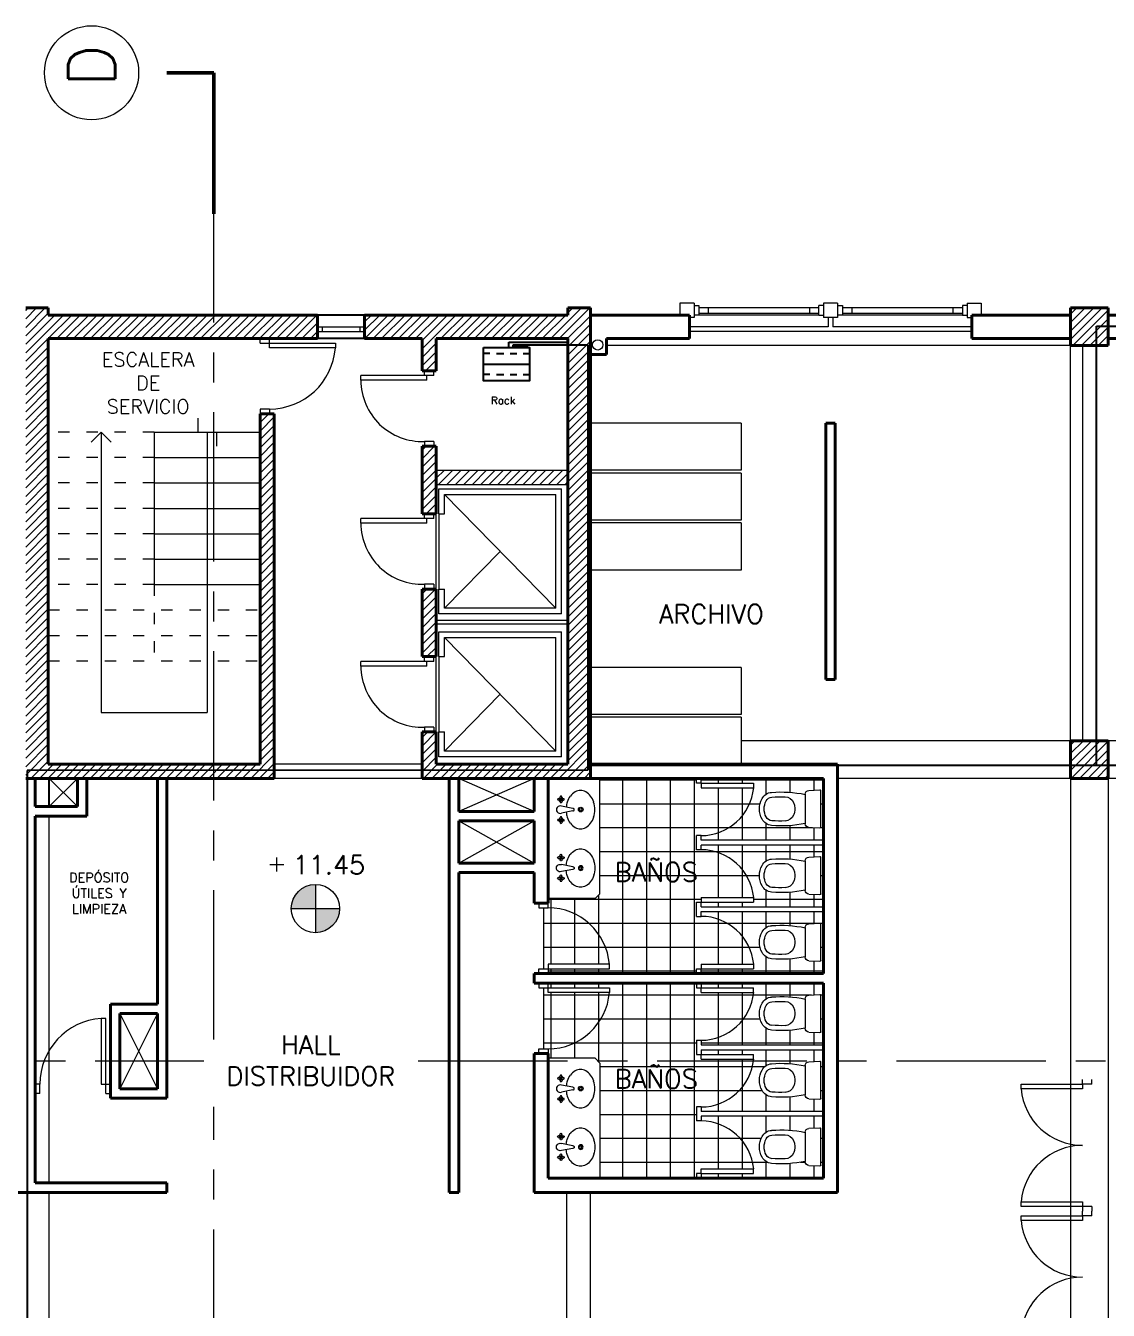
# Model space of a CAD drawing. Extents: x 1018 to 1352, y -109 to 184.
# Drawn here: x 1223.73 to 1235.23, y 118.49 to 132.15 of the extents above; entities that cross this region are included whole.
import ezdxf

# ---------------------------------------------------------------- set-up
doc = ezdxf.new("R2010")
doc.units = 0
doc.header["$LTSCALE"] = 0.5
doc.linetypes.add('ACAD_ISO03W100', pattern=[30, 12, -18])
doc.linetypes.add('CENTER', pattern=[50.8, 31.75, -6.35, 6.35, -6.35])
doc.layers.add('Cableado', color=100, linetype='CONTINUOUS')
for name, color, linetype, lineweight in [('Carpintería', 55, 'CONTINUOUS', 20), ('Detalles .05', 243, 'CONTINUOUS', 5), ('Detalles 01', 8, 'CONTINUOUS', 9), ('Equipamiento fijo', 31, 'CONTINUOUS', 13), ('Equipamiento movil', 33, 'CONTINUOUS', 9), ('Muros corte', 7, 'CONTINUOUS', 40), ('Muros vista', 253, 'CONTINUOUS', 25), ('Pisos', 252, 'CONTINUOUS', 18), ('Proyección', 4, 'ACAD_ISO03W100', 18), ('Punta 01', 6, 'CONTINUOUS', 9), ('Punta 015', 64, 'CONTINUOUS', 13), ('Punta 02', 11, 'CONTINUOUS', 20), ('Punta 05', 52, 'CONTINUOUS', 50), ('Tratamiento pisos', 251, 'CONTINUOUS', 9), ('Vidrios', 147, 'CONTINUOUS', 13)]:
    doc.layers.add(name, color=color, linetype=linetype, lineweight=lineweight)
doc.styles.add('Texto 1 mm', font='simplex.shx', dxfattribs={"height": 0.1})
doc.styles.add('Texto 1.5 mm', font='simplex.shx', dxfattribs={"height": 0.15})
doc.styles.add('Texto 2 mm', font='simplex.shx', dxfattribs={"height": 0.2})
doc.styles.add('Texto 5 mm', font='simplex.shx', dxfattribs={"height": 0.5})
pattern_1 = [(0, (119.5865, 0.94109), (0, 0.254), []), (90, (119.5865, 0.94109), (-0.254, 2e-17), [])]
pattern_2 = [(45, (58.78651, 0.94109), (-0.0449012806, 0.0449012806), [])]
pattern_3 = [(45, (188.58651, 0.94109), (-0.0449012806, 0.0449012806), [])]

# ---------------------------------------------------------------- blocks, each defined once
blk = doc.blocks.new('inodoro')
at = {"layer": 'Equipamiento fijo'}
for p, q in [((-0.157, 0.165), (0.157, 0.165)), ((-0.197, 0.127), (-0.202, 0.008)), ((0.194, 0), (-0.194, 0)), ((0.197, 0.127), (0.202, 0.008))]:
    blk.add_line(p, q, dxfattribs=at)
for centre, radius, start, end in [((-0.051, 0.512), 0.125, 117.5857, 175.5072), ((-0.051, 0.512), 0.075, 117.5857, 175.5072), ((0, 0.415), 0.235, 90, 117.5857), ((0, 0.415), 0.185, 90, 117.5857), ((0, 0.415), 0.235, 62.4143, 90), ((0, 0.415), 0.185, 62.4143, 90), ((0.051, 0.512), 0.075, 4.4928, 62.4143), ((0.051, 0.512), 0.125, 4.4928, 62.4143), ((1.09, 0.422), 1.27, 175.4777, 191.6858), ((1.095, 0.422), 1.224, 175.5072, 182.1425), ((-1.095, 0.422), 1.224, 357.8575, 4.4928), ((-1.024, 0.418), 1.205, 347.8749, 4.9616), ((-0.028, 0.381), 0.101, 182.7072, 247.2321), ((-0.014, 0.396), 0.12, 243.7978, 262.0389), ((0, 0.483), 0.208, 261.594, 278.406), ((0.014, 0.396), 0.12, 277.9611, 296.2022), ((0.028, 0.381), 0.101, 292.7679, 357.2928), ((-0.157, 0.125), 0.04, 90, 177.3974), ((0.157, 0.125), 0.04, 2.6026, 90), ((-0.194, 0.008), 0.00803, 177.6578, 269.7397), ((0.195, 0.007), 0.00742, 265.6488, 0.2402), ((0.194, 0.008), 0.008, 355.889, 2.6026)]:
    blk.add_arc(centre, radius, start, end, dxfattribs=at)
blk = doc.blocks.new('Lavamanos')
at = {"layer": 'Equipamiento movil'}
for p, q in [((-0.114, -0.154), (-0.118, -0.133)), ((-0.105, -0.154), (-0.101, -0.133)), ((-0.015, -0.037), (-0.038, -0.156)), ((0.013, -0.037), (0.036, -0.156)), ((0.106, -0.154), (0.102, -0.133)), ((0.115, -0.154), (0.119, -0.133)), ((-0.118, -0.158), (-0.138, -0.154)), ((-0.118, -0.167), (-0.138, -0.171)), ((-0.114, -0.171), (-0.118, -0.192)), ((-0.105, -0.171), (-0.101, -0.192)), ((-0.101, -0.158), (-0.08, -0.154)), ((-0.101, -0.167), (-0.08, -0.171)), ((0.102, -0.158), (0.081, -0.154)), ((0.102, -0.167), (0.081, -0.171)), ((0.106, -0.171), (0.102, -0.192)), ((0.115, -0.171), (0.119, -0.192)), ((0.119, -0.158), (0.14, -0.154)), ((0.119, -0.167), (0.14, -0.171))]:
    blk.add_line(p, q, dxfattribs=at)
for centre, radius in [((-0.001, 0.048), 0.0249), ((-0.001, 0.048), 0.014), ((-0.109, -0.162), 0.00541), ((0.11, -0.162), 0.00541)]:
    blk.add_circle(centre, radius, dxfattribs=at)
for centre, radius, start, end in [((-0.047, 0.021), 0.164, 126.7285, 150.9639), ((-0.019, -0.016), 0.211, 107.1746, 126.7285), ((-0.001, -0.075), 0.272, 90, 107.1746), ((-0.001, -0.075), 0.272, 72.8254, 90), ((0.017, -0.016), 0.211, 53.2715, 72.8254), ((0.045, 0.021), 0.164, 29.0361, 53.2715), ((-0.09, 0.045), 0.115, 150.9639, 180), ((-0.09, 0.045), 0.115, 180, 209.0361), ((0.088, 0.045), 0.115, 0, 29.0361), ((0.088, 0.045), 0.115, 330.9639, 360), ((-0.047, 0.069), 0.164, 209.0361, 233.2715), ((-0.019, 0.106), 0.211, 233.2715, 252.8254), ((-0.109, -0.136), 0.00882, 15.2781, 164.7219), ((-0.001, 0.165), 0.272, 252.8254, 264.2829), ((-0.001, -0.035), 0.014, 352.3829, 187.2442), ((-0.001, 0.165), 0.272, 275.7171, 287.1746), ((0.017, 0.106), 0.211, 287.1746, 306.7285), ((0.111, -0.136), 0.00882, 15.2781, 164.7219), ((0.045, 0.069), 0.164, 306.7285, 330.9639), ((-0.136, -0.163), 0.00882, 105.2781, 254.7219), ((-0.109, -0.162), 0.0226, 108.6122, 162.265), ((-0.109, -0.162), 0.0226, 198.6122, 252.265), ((-0.109, -0.162), 0.00976, 119.0054, 153.1041), ((-0.109, -0.162), 0.00976, 209.0054, 243.1041), ((-0.109, -0.189), 0.00882, 195.2781, 344.7219), ((-0.117, -0.163), 0.00254, 349.6493, 12.8593), ((-0.109, -0.155), 0.00254, 259.6493, 282.8593), ((-0.109, -0.17), 0.00254, 79.6493, 102.8593), ((-0.109, -0.162), 0.00976, 29.0054, 63.1041), ((-0.109, -0.162), 0.00976, 299.0054, 333.1041), ((-0.101, -0.162), 0.00254, 169.6493, 192.8593), ((-0.109, -0.162), 0.0226, 18.6122, 72.265), ((-0.109, -0.162), 0.0226, 288.6122, 342.265), ((-0.083, -0.162), 0.00882, 285.2781, 74.7219), ((-0.001, -0.171), 0.0398, 158.1761, 21.8239), ((0.084, -0.162), 0.00882, 105.2781, 254.7219), ((0.11, -0.162), 0.0226, 107.735, 161.3878), ((0.11, -0.162), 0.0226, 197.735, 251.3878), ((0.11, -0.162), 0.00976, 116.8959, 150.9946), ((0.11, -0.162), 0.00976, 206.8959, 240.9946), ((0.11, -0.189), 0.00882, 195.2781, 344.7219), ((0.103, -0.162), 0.00254, 347.1407, 10.3507), ((0.111, -0.155), 0.00254, 257.1407, 280.3507), ((0.11, -0.17), 0.00254, 77.1407, 100.3507), ((0.11, -0.162), 0.00976, 26.8959, 60.9946), ((0.11, -0.162), 0.00976, 296.8959, 330.9946), ((0.118, -0.163), 0.00254, 167.1407, 190.3507), ((0.11, -0.162), 0.0226, 287.735, 341.3878), ((0.11, -0.162), 0.0226, 17.735, 71.3878), ((0.137, -0.163), 0.00882, 285.2781, 74.7219)]:
    blk.add_arc(centre, radius, start, end, dxfattribs=at)

msp = doc.modelspace()

# ---------------------------------------------------------------- hatches: boundary and pattern name
at = {"layer": 'Detalles 01'}
h = msp.add_hatch(dxfattribs=at)
h.set_pattern_fill('ANSI31,_O', color=256, scale=0.02)
h.set_pattern_definition([(45, (-2.01349, 0.94109), (-0.0449012806, 0.0449012806), [])])
h.paths.add_polyline_path([(1226.832, 129.071), (1225.732, 129.071), (1225.732, 128.821), (1226.832, 128.821)])
h.paths.add_polyline_path([(1225.732, 129.071), (1223.972, 129.071), (1223.972, 129.146), (1223.732, 129.146), (1223.732, 124.146), (1225.732, 124.146), (1225.732, 124.296), (1223.972, 124.296), (1223.972, 128.821), (1225.732, 128.821)])
h.paths.add_polyline_path([(1226.372, 128.021), (1226.222, 128.021), (1226.222, 124.296), (1225.732, 124.296), (1225.732, 124.146), (1226.372, 124.146)])
h = msp.add_hatch(dxfattribs=at)
h.set_pattern_fill('ANSI31', color=256, scale=0.02, style=0)
h.set_pattern_definition(pattern_3)
h.paths.add_polyline_path([(1229.732, 129.146), (1229.492, 129.146), (1229.492, 129.071), (1227.332, 129.071), (1227.332, 128.821), (1227.942, 128.821), (1227.942, 128.477), (1228.092, 128.477), (1228.092, 128.821), (1229.492, 128.821), (1229.492, 124.296), (1228.092, 124.296), (1228.092, 124.64), (1227.942, 124.64), (1227.942, 124.146), (1229.732, 124.146)])
h.paths.add_polyline_path([(1228.092, 127.677), (1227.942, 127.677), (1227.942, 126.959), (1228.092, 126.959)], flags=17)
h = msp.add_hatch(dxfattribs=at)
h.set_pattern_fill('ANSI31', color=256, scale=0.02, style=0)
h.set_pattern_definition(pattern_2)
h.paths.add_polyline_path([(1234.832, 128.746), (1235.232, 128.746), (1235.232, 129.146), (1234.832, 129.146)])
h = msp.add_hatch(dxfattribs=at)
h.set_pattern_fill('ANSI31', color=256, scale=0.02, style=0)
h.set_pattern_definition([(45, (181.92595, 2.99209), (-0.0449012806, 0.0449012806), [])])
h.paths.add_polyline_path([(1228.094, 127.422), (1228.094, 127.274), (1229.492, 127.274), (1229.492, 127.422)])
h = msp.add_hatch(dxfattribs=at)
h.set_pattern_fill('ANSI31', color=256, scale=0.02, style=0)
h.set_pattern_definition(pattern_3)
h.paths.add_polyline_path([(1228.092, 126.159), (1227.942, 126.159), (1227.942, 125.44), (1228.092, 125.44)])
h = msp.add_hatch(dxfattribs=at)
h.set_pattern_fill('ANSI31', color=256, scale=0.02, style=0)
h.set_pattern_definition(pattern_2)
h.paths.add_polyline_path([(1235.232, 124.546), (1234.832, 124.546), (1234.832, 124.146), (1235.232, 124.146)])
at = {"layer": 'Tratamiento pisos'}
h = msp.add_hatch(dxfattribs=at)
h.set_pattern_fill('NET,_O', color=256, scale=0.08)
h.set_pattern_definition(pattern_1)
h.paths.add_polyline_path([(1230.907, 123.388), (1230.857, 123.388), (1230.857, 123.538), (1230.907, 123.538, 0.385126), (1231.465, 124.046), (1230.907, 124.046), (1230.907, 124.096), (1230.857, 124.096), (1230.857, 124.146), (1229.832, 124.146), (1229.832, 122.921), (1229.782, 122.871), (1229.282, 122.871), (1229.282, 122.821), (1229.282, 122.771, -0.389604), (1229.932, 122.171), (1229.932, 122.121), (1229.282, 122.121), (1229.282, 122.071), (1230.857, 122.071), (1230.857, 122.121), (1230.907, 122.121), (1230.907, 122.171), (1231.465, 122.171, 0.385126), (1230.907, 122.68), (1230.857, 122.68), (1230.857, 122.83), (1230.907, 122.83), (1230.907, 122.88), (1231.465, 122.88, 0.385295)])
h.paths.add_polyline_path([(1229.282, 122.771), (1229.232, 122.771), (1229.232, 122.121), (1229.282, 122.121), (1229.282, 122.171), (1229.932, 122.171, 0.389604)])
h.paths.add_polyline_path([(1229.932, 121.871), (1229.282, 121.871), (1229.282, 121.921), (1229.232, 121.921), (1229.232, 121.271), (1229.282, 121.271, 0.389604)])
h.paths.add_polyline_path([(1231.465, 121.871), (1230.907, 121.871), (1230.907, 121.921), (1230.857, 121.921), (1230.857, 121.971), (1229.282, 121.971), (1229.282, 121.921), (1229.932, 121.921), (1229.932, 121.871, -0.389604), (1229.282, 121.271), (1229.282, 121.221), (1229.282, 121.171), (1229.782, 121.171), (1229.807, 121.146), (1231.464, 121.146, 0.00745), (1231.465, 121.163), (1230.907, 121.163), (1230.907, 121.213), (1230.857, 121.213), (1230.857, 121.363), (1230.907, 121.363, 0.385126)])
h.paths.add_polyline_path([(1231.464, 121.146), (1229.807, 121.146), (1229.832, 121.121), (1229.832, 119.896), (1230.857, 119.896), (1230.857, 119.946), (1230.907, 119.946), (1230.907, 119.996), (1231.465, 119.996, 0.385126), (1230.907, 120.505), (1230.857, 120.505), (1230.857, 120.655), (1230.907, 120.655, 0.376763)])
h = msp.add_hatch(dxfattribs=at)
h.set_pattern_fill('NET,_O', color=256, scale=0.08)
h.set_pattern_definition(pattern_1)
h.paths.add_polyline_path([(1232.207, 124.146), (1230.907, 124.146), (1230.907, 124.096), (1231.465, 124.096), (1231.465, 124.046, -0.385126), (1230.907, 123.538), (1230.907, 123.488), (1232.207, 123.488)])
h.paths.add_polyline_path([(1231.554, 123.713, -0.12095), (1231.527, 123.822, -0.12095), (1231.554, 123.931, -0.258252), (1231.655, 123.998, -0.070839), (1232.012, 123.975), (1232.012, 123.979, -0.400971), (1232.05, 124.019), (1232.169, 124.024, -0.430271), (1232.177, 124.016), (1232.177, 123.628, -0.437884), (1232.17, 123.62, -0.029302), (1232.169, 123.62), (1232.05, 123.625, -0.400971), (1232.012, 123.665), (1232.012, 123.668, -0.074693), (1231.655, 123.646, -0.258252)], flags=16)
h.paths.add_polyline_path([(1231.598, 123.736, -0.12095), (1231.577, 123.822, -0.12095), (1231.598, 123.908, -0.258252), (1231.659, 123.948, -0.028516), (1231.798, 123.951, -0.295056), (1231.889, 123.889, -0.07976), (1231.9, 123.852, -0.073488), (1231.9, 123.791, -0.07976), (1231.889, 123.755, -0.295056), (1231.798, 123.693, -0.028516), (1231.659, 123.696, -0.258252)], flags=0)
h = msp.add_hatch(dxfattribs=at)
h.set_pattern_fill('NET,_O', color=256, scale=0.08)
h.set_pattern_definition(pattern_1)
h.paths.add_polyline_path([(1232.207, 123.438), (1230.907, 123.438), (1230.907, 123.388, -0.385126), (1231.465, 122.88), (1231.465, 122.83), (1230.907, 122.83), (1230.907, 122.78), (1232.207, 122.78)])
h.paths.add_polyline_path([(1231.554, 123.222, -0.258252), (1231.655, 123.289, -0.070839), (1232.012, 123.267), (1232.012, 123.27, -0.400971), (1232.05, 123.31), (1232.169, 123.316, -0.430271), (1232.177, 123.308), (1232.177, 122.919, -0.437884), (1232.17, 122.911, -0.029302), (1232.169, 122.911), (1232.05, 122.917, -0.400971), (1232.012, 122.957), (1232.012, 122.96, -0.074693), (1231.655, 122.938, -0.258252), (1231.554, 123.004, -0.12095), (1231.527, 123.113, -0.12095)], flags=16)
h.paths.add_polyline_path([(1231.598, 123.199, -0.258252), (1231.659, 123.239, -0.028516), (1231.798, 123.242, -0.295056), (1231.889, 123.18, -0.07976), (1231.9, 123.144, -0.073488), (1231.9, 123.083, -0.07976), (1231.889, 123.047, -0.295056), (1231.798, 122.985, -0.028516), (1231.659, 122.988, -0.258252), (1231.598, 123.028, -0.12095), (1231.577, 123.113, -0.12095)], flags=0)
h = msp.add_hatch(dxfattribs=at)
h.set_pattern_fill('NET,_O', color=256, scale=0.08)
h.set_pattern_definition(pattern_1)
h.paths.add_polyline_path([(1232.207, 122.73), (1230.907, 122.73), (1230.907, 122.68, -0.385126), (1231.465, 122.171), (1231.465, 122.121), (1230.907, 122.121), (1230.907, 122.071), (1232.207, 122.071)])
h.paths.add_polyline_path([(1231.655, 122.581, -0.070839), (1232.012, 122.558), (1232.012, 122.562, -0.400971), (1232.05, 122.602), (1232.169, 122.607, -0.430271), (1232.177, 122.599), (1232.177, 122.211, -0.437884), (1232.17, 122.203, -0.029302), (1232.169, 122.203), (1232.05, 122.208, -0.400971), (1232.012, 122.248), (1232.012, 122.252, -0.074693), (1231.655, 122.229, -0.258252), (1231.554, 122.296, -0.12095), (1231.527, 122.405, -0.12095), (1231.554, 122.514, -0.258252)], flags=16)
h.paths.add_polyline_path([(1231.659, 122.531, -0.028516), (1231.798, 122.534, -0.295056), (1231.889, 122.472, -0.07976), (1231.9, 122.435, -0.073488), (1231.9, 122.375, -0.07976), (1231.889, 122.338, -0.295056), (1231.798, 122.276, -0.028516), (1231.659, 122.279, -0.258252), (1231.598, 122.319, -0.12095), (1231.577, 122.405, -0.12095), (1231.598, 122.491, -0.258252)], flags=0)
h = msp.add_hatch(dxfattribs=at)
h.set_pattern_fill('NET,_O', color=256, scale=0.08)
h.set_pattern_definition(pattern_1)
h.paths.add_polyline_path([(1232.207, 121.971), (1230.907, 121.971), (1230.907, 121.921), (1231.465, 121.921), (1231.465, 121.871, -0.385126), (1230.907, 121.363), (1230.907, 121.313), (1232.207, 121.313)])
h.paths.add_polyline_path([(1231.655, 121.823, -0.070839), (1232.012, 121.8), (1232.012, 121.804, -0.400971), (1232.05, 121.844), (1232.169, 121.849, -0.430271), (1232.177, 121.841), (1232.177, 121.453, -0.437884), (1232.17, 121.445, -0.029302), (1232.169, 121.445), (1232.05, 121.45, -0.400971), (1232.012, 121.49), (1232.012, 121.493, -0.074693), (1231.655, 121.471, -0.258252), (1231.554, 121.538, -0.12095), (1231.527, 121.647, -0.12095), (1231.554, 121.756, -0.258252)], flags=16)
h.paths.add_polyline_path([(1231.659, 121.773, -0.028516), (1231.798, 121.776, -0.295056), (1231.889, 121.714, -0.07976), (1231.9, 121.677, -0.073488), (1231.9, 121.616, -0.07976), (1231.889, 121.58, -0.295056), (1231.798, 121.518, -0.028516), (1231.659, 121.521, -0.258252), (1231.598, 121.561, -0.12095), (1231.577, 121.647, -0.12095), (1231.598, 121.733, -0.258252)], flags=0)
h = msp.add_hatch(dxfattribs=at)
h.set_pattern_fill('NET,_O', color=256, scale=0.08)
h.set_pattern_definition(pattern_1)
h.paths.add_polyline_path([(1232.207, 121.146), (1231.464, 121.146, -0.376596), (1230.907, 120.655), (1230.907, 120.605), (1232.207, 120.605)])
h.paths.add_polyline_path([(1231.554, 120.829, -0.12095), (1231.527, 120.938, -0.12095), (1231.554, 121.047, -0.258252), (1231.655, 121.114, -0.070839), (1232.012, 121.092), (1232.012, 121.095, -0.400971), (1232.05, 121.135), (1232.169, 121.141, -0.430271), (1232.177, 121.133), (1232.177, 120.744, -0.437884), (1232.17, 120.736, -0.029302), (1232.169, 120.736), (1232.05, 120.742, -0.400971), (1232.012, 120.782), (1232.012, 120.785, -0.074693), (1231.655, 120.763, -0.258252)], flags=16)
h.paths.add_polyline_path([(1231.598, 120.853, -0.12095), (1231.577, 120.938, -0.12095), (1231.598, 121.024, -0.258252), (1231.659, 121.064, -0.028516), (1231.798, 121.067, -0.295056), (1231.889, 121.005, -0.07976), (1231.9, 120.969, -0.073488), (1231.9, 120.908, -0.07976), (1231.889, 120.872, -0.295056), (1231.798, 120.81, -0.028516), (1231.659, 120.813, -0.258252)], flags=0)
h.paths.add_polyline_path([(1232.207, 121.263), (1230.907, 121.263), (1230.907, 121.213), (1231.465, 121.213), (1231.465, 121.163, -0.00745), (1231.464, 121.146), (1232.207, 121.146)])
h = msp.add_hatch(dxfattribs=at)
h.set_pattern_fill('NET,_O', color=256, scale=0.08)
h.set_pattern_definition(pattern_1)
h.paths.add_polyline_path([(1232.207, 120.555), (1230.907, 120.555), (1230.907, 120.505, -0.385126), (1231.465, 119.996), (1231.465, 119.946), (1230.907, 119.946), (1230.907, 119.896), (1232.207, 119.896)])
h.paths.add_polyline_path([(1231.655, 120.406, -0.070839), (1232.012, 120.383), (1232.012, 120.387, -0.400971), (1232.05, 120.427), (1232.169, 120.432, -0.430271), (1232.177, 120.424), (1232.177, 120.036, -0.437884), (1232.17, 120.028, -0.029302), (1232.169, 120.028), (1232.05, 120.033, -0.400971), (1232.012, 120.073), (1232.012, 120.077, -0.074693), (1231.655, 120.054, -0.258252), (1231.554, 120.121, -0.12095), (1231.527, 120.23, -0.12095), (1231.554, 120.339, -0.258252)], flags=16)
h.paths.add_polyline_path([(1231.659, 120.356, -0.028516), (1231.798, 120.359, -0.295056), (1231.889, 120.297, -0.07976), (1231.9, 120.26, -0.073488), (1231.9, 120.2, -0.07976), (1231.889, 120.163, -0.295056), (1231.798, 120.101, -0.028516), (1231.659, 120.104, -0.258252), (1231.598, 120.144, -0.12095), (1231.577, 120.23, -0.12095), (1231.598, 120.316, -0.258252)], flags=0)
at = {"layer": 'Vidrios', "linetype": 'Continuous'}
h = msp.add_hatch(color=256, dxfattribs=at)
h.paths.add_polyline_path([(1226.81, 123.02, 0.414214), (1226.553, 122.763), (1226.81, 122.763)])
h.paths.add_polyline_path([(1227.066, 122.763), (1226.81, 122.763), (1226.81, 122.507, 0.414214)])

# ---------------------------------------------------------------- linework, layer by layer
at = {"layer": 'Cableado'}
for p, q in [((1235.107, 128.951), (1241.765, 128.952)), ((1235.107, 124.283), (1235.107, 128.951)), ((1228.865, 128.783), (1229.492, 128.783)), ((1228.865, 128.726), (1228.865, 128.783)), ((1228.911, 128.726), (1228.911, 128.755)), ((1228.911, 128.755), (1229.705, 128.755)), ((1228.919, 128.726), (1228.919, 128.755)), ((1228.926, 128.726), (1228.926, 128.755)), ((1228.934, 128.726), (1228.934, 128.755)), ((1228.942, 128.726), (1228.942, 128.755)), ((1228.949, 128.726), (1228.949, 128.755)), ((1228.957, 128.726), (1228.957, 128.755)), ((1228.964, 128.726), (1228.964, 128.755)), ((1228.972, 128.726), (1228.972, 128.755)), ((1228.979, 128.726), (1228.979, 128.755)), ((1228.987, 128.726), (1228.987, 128.755)), ((1228.995, 128.726), (1228.995, 128.755)), ((1229.002, 128.726), (1229.002, 128.755)), ((1229.01, 128.726), (1229.01, 128.755)), ((1229.017, 128.726), (1229.017, 128.755)), ((1229.025, 128.726), (1229.025, 128.755)), ((1229.032, 128.726), (1229.032, 128.755)), ((1229.04, 128.726), (1229.04, 128.755)), ((1229.047, 128.726), (1229.047, 128.755)), ((1229.055, 128.726), (1229.055, 128.755)), ((1229.063, 128.726), (1229.063, 128.755)), ((1229.492, 128.783), (1229.492, 128.821)), ((1229.492, 128.821), (1229.492, 128.821)), ((1229.705, 128.755), (1229.705, 124.283)), ((1228.664, 128.661), (1228.595, 128.661)), ((1228.733, 128.661), (1228.811, 128.661)), ((1228.879, 128.661), (1228.95, 128.661)), ((1229.017, 128.661), (1229.084, 128.661)), ((1235.107, 128.745), (1235.107, 128.745)), ((1228.595, 128.548), (1229.084, 128.548)), ((1228.664, 128.44), (1228.595, 128.44)), ((1228.733, 128.44), (1228.811, 128.44)), ((1228.879, 128.44), (1228.95, 128.44)), ((1229.017, 128.44), (1229.084, 128.44)), ((1240.432, 124.283), (1229.705, 124.283)), ((1229.705, 124.283), (1229.705, 124.234)), ((1229.705, 124.234), (1223.749, 124.231)), ((1223.749, 124.231), (1223.749, 117.746)), ((1229.705, 124.234), (1229.705, 124.234))]:
    msp.add_line(p, q, dxfattribs=at)
msp.add_lwpolyline([(1228.595, 128.726), (1229.084, 128.726), (1229.084, 128.37), (1228.595, 128.37)], close=True, dxfattribs=at)
at = {"layer": 'Carpintería'}
for p, q in [((1230.832, 129.196), (1230.682, 129.196)), ((1230.682, 129.196), (1230.682, 129.071)), ((1230.832, 129.196), (1230.832, 129.046)), ((1230.832, 129.171), (1230.882, 129.171)), ((1230.882, 129.171), (1230.882, 129.071)), ((1232.207, 129.171), (1232.157, 129.171)), ((1232.157, 129.071), (1232.157, 129.171)), ((1232.357, 129.196), (1232.207, 129.196)), ((1232.207, 129.196), (1232.207, 129.046)), ((1232.357, 129.196), (1232.357, 129.046)), ((1232.357, 129.171), (1232.407, 129.171)), ((1232.407, 129.171), (1232.407, 129.071)), ((1233.682, 129.171), (1233.682, 129.071)), ((1233.732, 129.171), (1233.682, 129.171)), ((1233.732, 129.196), (1233.732, 129.046)), ((1233.732, 129.196), (1233.882, 129.196)), ((1233.882, 129.196), (1233.882, 129.071)), ((1230.832, 129.046), (1230.782, 129.046)), ((1230.882, 129.071), (1230.832, 129.071)), ((1230.882, 129.151), (1232.157, 129.151)), ((1230.882, 129.091), (1232.157, 129.091)), ((1230.982, 129.151), (1230.982, 129.091)), ((1232.057, 129.151), (1232.057, 129.091)), ((1232.157, 129.071), (1232.207, 129.071)), ((1232.357, 129.046), (1232.207, 129.046)), ((1232.407, 129.071), (1232.357, 129.071)), ((1232.407, 129.151), (1233.682, 129.151)), ((1232.407, 129.091), (1233.682, 129.091)), ((1232.507, 129.151), (1232.507, 129.091)), ((1233.582, 129.151), (1233.582, 129.091)), ((1233.682, 129.071), (1233.732, 129.071)), ((1233.732, 129.046), (1233.782, 129.046)), ((1227.332, 128.941), (1226.832, 128.941)), ((1227.332, 128.891), (1226.832, 128.891)), ((1226.882, 128.941), (1226.882, 128.891)), ((1227.282, 128.941), (1227.282, 128.891)), ((1226.222, 128.771), (1226.222, 128.821)), ((1226.222, 128.771), (1226.322, 128.771)), ((1226.322, 128.771), (1226.322, 128.821)), ((1226.322, 128.771), (1227.022, 128.771)), ((1226.322, 128.721), (1226.322, 128.771)), ((1227.022, 128.771), (1227.022, 128.721)), ((1227.022, 128.721), (1226.322, 128.721)), ((1227.992, 128.427), (1227.292, 128.427)), ((1227.292, 128.377), (1227.292, 128.427)), ((1227.992, 128.377), (1227.292, 128.377)), ((1227.967, 128.427), (1227.967, 128.477)), ((1228.067, 128.427), (1227.967, 128.427)), ((1227.992, 128.377), (1227.992, 128.427)), ((1228.067, 128.427), (1228.067, 128.477)), ((1226.322, 128.071), (1226.222, 128.071)), ((1226.222, 128.071), (1226.222, 128.021)), ((1226.322, 128.071), (1226.322, 128.021)), ((1228.067, 127.727), (1227.967, 127.727)), ((1227.967, 127.727), (1227.967, 127.677)), ((1228.067, 127.727), (1228.067, 127.677)), ((1228.122, 127.223), (1229.422, 127.223)), ((1228.122, 126.959), (1228.122, 127.223)), ((1228.182, 127.163), (1229.362, 127.163)), ((1228.182, 126.959), (1228.182, 127.163)), ((1229.362, 125.955), (1229.362, 127.163)), ((1229.422, 125.895), (1229.422, 127.223)), ((1227.992, 126.909), (1227.292, 126.909)), ((1227.292, 126.859), (1227.292, 126.909)), ((1227.992, 126.859), (1227.292, 126.859)), ((1227.967, 126.909), (1227.967, 126.959)), ((1228.067, 126.909), (1227.967, 126.909)), ((1227.992, 126.859), (1227.992, 126.909)), ((1228.067, 126.909), (1228.067, 126.959)), ((1228.122, 126.959), (1228.182, 126.959)), ((1228.067, 126.209), (1227.967, 126.209)), ((1227.967, 126.209), (1227.967, 126.159)), ((1228.067, 126.209), (1228.067, 126.159)), ((1228.122, 125.895), (1228.122, 126.159)), ((1228.122, 126.159), (1228.182, 126.159)), ((1228.182, 125.955), (1228.182, 126.159)), ((1229.422, 125.895), (1228.122, 125.895)), ((1229.362, 125.955), (1228.182, 125.955)), ((1228.122, 125.705), (1229.422, 125.705)), ((1228.122, 125.44), (1228.122, 125.705)), ((1228.182, 125.645), (1229.362, 125.645)), ((1228.182, 125.44), (1228.182, 125.645)), ((1229.362, 124.436), (1229.362, 125.645)), ((1229.422, 124.376), (1229.422, 125.705)), ((1227.992, 125.39), (1227.292, 125.39)), ((1227.292, 125.34), (1227.292, 125.39)), ((1227.992, 125.34), (1227.292, 125.34)), ((1227.967, 125.39), (1227.967, 125.44)), ((1228.067, 125.39), (1227.967, 125.39)), ((1227.992, 125.34), (1227.992, 125.39)), ((1228.067, 125.39), (1228.067, 125.44)), ((1228.122, 125.44), (1228.182, 125.44)), ((1228.067, 124.69), (1227.967, 124.69)), ((1227.967, 124.69), (1227.967, 124.64)), ((1228.067, 124.69), (1228.067, 124.64)), ((1228.122, 124.376), (1228.122, 124.64)), ((1228.122, 124.64), (1228.182, 124.64)), ((1228.182, 124.436), (1228.182, 124.64)), ((1229.362, 124.436), (1228.182, 124.436)), ((1229.422, 124.376), (1228.122, 124.376)), ((1230.857, 124.096), (1230.857, 124.146)), ((1230.907, 124.096), (1230.907, 124.146)), ((1230.907, 124.096), (1230.857, 124.096)), ((1230.907, 124.096), (1231.465, 124.096)), ((1230.907, 124.096), (1230.907, 124.046)), ((1230.907, 124.046), (1231.465, 124.046)), ((1231.465, 124.096), (1231.465, 124.046)), ((1230.907, 123.538), (1230.857, 123.538)), ((1230.857, 123.388), (1230.857, 123.538)), ((1230.907, 123.488), (1230.907, 123.538)), ((1232.207, 123.488), (1230.907, 123.488)), ((1232.207, 123.438), (1230.907, 123.438)), ((1230.907, 123.388), (1230.907, 123.438)), ((1230.907, 123.388), (1230.857, 123.388)), ((1229.182, 122.821), (1229.182, 122.771)), ((1229.182, 122.771), (1229.282, 122.771)), ((1229.282, 122.771), (1229.282, 122.821)), ((1230.857, 122.83), (1230.907, 122.83)), ((1230.857, 122.68), (1230.857, 122.83)), ((1230.907, 122.88), (1231.465, 122.88)), ((1230.907, 122.88), (1230.907, 122.83)), ((1230.907, 122.78), (1230.907, 122.83)), ((1230.907, 122.83), (1231.465, 122.83)), ((1230.907, 122.78), (1232.207, 122.78)), ((1231.465, 122.88), (1231.465, 122.83)), ((1230.857, 122.68), (1230.907, 122.68)), ((1230.907, 122.73), (1232.207, 122.73)), ((1230.907, 122.68), (1230.907, 122.73)), ((1229.182, 122.121), (1229.282, 122.121)), ((1229.182, 122.071), (1229.182, 122.121)), ((1229.932, 122.171), (1229.282, 122.171)), ((1229.282, 122.171), (1229.282, 122.121)), ((1229.282, 122.121), (1229.282, 122.071)), ((1229.282, 122.121), (1229.932, 122.121)), ((1229.932, 122.121), (1229.932, 122.171)), ((1230.857, 122.071), (1230.857, 122.121)), ((1230.857, 122.121), (1230.907, 122.121)), ((1230.907, 122.171), (1231.465, 122.171)), ((1230.907, 122.171), (1230.907, 122.121)), ((1230.907, 122.071), (1230.907, 122.121)), ((1230.907, 122.121), (1231.465, 122.121)), ((1231.465, 122.171), (1231.465, 122.121)), ((1229.182, 121.971), (1229.182, 121.921)), ((1229.282, 121.921), (1229.282, 121.971)), ((1230.857, 121.971), (1230.857, 121.921)), ((1230.907, 121.971), (1230.907, 121.921)), ((1229.182, 121.921), (1229.282, 121.921)), ((1229.282, 121.921), (1229.932, 121.921)), ((1229.282, 121.871), (1229.282, 121.921)), ((1229.932, 121.871), (1229.282, 121.871)), ((1229.932, 121.921), (1229.932, 121.871)), ((1230.857, 121.921), (1230.907, 121.921)), ((1230.907, 121.921), (1231.465, 121.921)), ((1230.907, 121.871), (1230.907, 121.921)), ((1230.907, 121.871), (1231.465, 121.871)), ((1231.465, 121.871), (1231.465, 121.921)), ((1224.582, 121.596), (1224.532, 121.596)), ((1224.532, 121.596), (1224.532, 120.896)), ((1224.582, 120.896), (1224.582, 121.596)), ((1229.182, 121.271), (1229.282, 121.271)), ((1229.182, 121.221), (1229.182, 121.271)), ((1229.282, 121.271), (1229.282, 121.221)), ((1230.857, 121.363), (1230.907, 121.363)), ((1230.857, 121.363), (1230.857, 121.213)), ((1230.907, 121.363), (1230.907, 121.313)), ((1230.907, 121.313), (1232.207, 121.313)), ((1230.907, 121.263), (1232.207, 121.263)), ((1230.907, 121.263), (1230.907, 121.213)), ((1230.857, 121.213), (1230.907, 121.213)), ((1230.907, 121.213), (1231.465, 121.213)), ((1230.907, 121.163), (1230.907, 121.213)), ((1230.907, 121.163), (1231.465, 121.163)), ((1231.465, 121.163), (1231.465, 121.213)), ((1223.882, 120.896), (1223.832, 120.896)), ((1223.882, 120.796), (1223.882, 120.896)), ((1224.532, 120.896), (1224.582, 120.896)), ((1224.582, 120.796), (1224.582, 120.896)), ((1224.582, 120.896), (1224.632, 120.896)), ((1234.307, 120.846), (1234.307, 120.896)), ((1234.307, 120.896), (1234.957, 120.896)), ((1234.957, 120.846), (1234.307, 120.846)), ((1234.957, 120.896), (1234.957, 120.946)), ((1235.057, 120.896), (1234.957, 120.896)), ((1234.957, 120.896), (1234.957, 120.846)), ((1235.057, 120.896), (1235.057, 120.946)), ((1223.882, 120.796), (1223.832, 120.796)), ((1224.582, 120.796), (1224.632, 120.796)), ((1230.907, 120.655), (1230.857, 120.655)), ((1230.857, 120.655), (1230.857, 120.505)), ((1230.907, 120.655), (1230.907, 120.605)), ((1232.207, 120.605), (1230.907, 120.605)), ((1230.907, 120.505), (1230.857, 120.505)), ((1232.207, 120.555), (1230.907, 120.555)), ((1230.907, 120.555), (1230.907, 120.505)), ((1230.907, 119.946), (1230.857, 119.946)), ((1230.857, 119.946), (1230.857, 119.896)), ((1230.907, 119.996), (1231.465, 119.996)), ((1230.907, 119.946), (1230.907, 119.996)), ((1230.907, 119.946), (1230.907, 119.896)), ((1230.907, 119.946), (1231.465, 119.946)), ((1231.465, 119.946), (1231.465, 119.996)), ((1234.307, 119.596), (1234.307, 119.646)), ((1234.307, 119.646), (1234.957, 119.646)), ((1234.957, 119.646), (1234.957, 119.596)), ((1234.957, 119.596), (1234.307, 119.596)), ((1234.307, 119.446), (1234.307, 119.496)), ((1234.307, 119.496), (1234.957, 119.496)), ((1235.057, 119.596), (1234.957, 119.596)), ((1234.957, 119.596), (1234.957, 119.546)), ((1234.957, 119.496), (1234.957, 119.546)), ((1235.057, 119.496), (1234.957, 119.496)), ((1234.957, 119.496), (1234.957, 119.446)), ((1235.057, 119.596), (1235.057, 119.546)), ((1235.057, 119.496), (1235.057, 119.546)), ((1234.957, 119.446), (1234.307, 119.446))]:
    msp.add_line(p, q, dxfattribs=at)
at = {"layer": 'Detalles .05', "color": 0}
for p, q in [((1228.092, 127.422), (1229.492, 127.422)), ((1228.092, 127.27), (1229.492, 127.27))]:
    msp.add_line(p, q, dxfattribs=at)
at = {"layer": 'Detalles .05'}
for p, q in [((1229.492, 125.825), (1228.092, 125.825)), ((1229.492, 125.785), (1228.092, 125.785))]:
    msp.add_line(p, q, dxfattribs=at)
at = {"layer": 'Detalles 01', "linetype": 'CENTER', "ltscale": 0.1}
for p, q in [((1225.732, 121.37), (1225.732, 130.146)), ((1221.931, 121.146), (1225.623, 121.146)), ((1227.901, 121.146), (1238.136, 121.146)), ((1225.732, 110.146), (1225.732, 120.655))]:
    msp.add_line(p, q, dxfattribs=at)
at = {"layer": 'Detalles 01'}
for p, q in [((1232.157, 129.071), (1230.882, 129.071)), ((1232.257, 129.046), (1232.257, 128.946)), ((1232.307, 129.046), (1232.307, 128.946)), ((1233.682, 129.071), (1232.407, 129.071)), ((1232.257, 128.946), (1230.782, 128.946)), ((1233.782, 128.896), (1230.782, 128.896)), ((1233.782, 128.946), (1232.307, 128.946)), ((1225.56, 127.976), (1225.56, 127.826)), ((1224.429, 127.72), (1224.535, 127.826)), ((1224.535, 127.826), (1224.535, 124.846)), ((1224.641, 127.72), (1224.535, 127.826)), ((1225.66, 127.826), (1225.66, 124.846)), ((1225.76, 127.826), (1225.76, 127.676)), ((1228.182, 127.163), (1229.362, 125.955)), ((1228.122, 126.959), (1228.122, 126.159)), ((1228.772, 126.559), (1228.182, 125.955)), ((1228.182, 125.645), (1229.362, 124.436)), ((1228.122, 125.44), (1228.122, 124.64)), ((1228.772, 125.04), (1228.182, 124.436)), ((1224.535, 124.846), (1225.66, 124.846))]:
    msp.add_line(p, q, dxfattribs=at)
msp.add_circle((1229.808, 128.754), 0.055, dxfattribs=at)
for centre, radius, start, end in [((1226.321, 128.775), 0.703, 270.1171, 355.6407), ((1227.943, 128.377), 0.65, 180, 272.1618), ((1227.943, 126.859), 0.65, 180, 272.1618), ((1227.943, 125.34), 0.65, 180, 272.1618), ((1230.905, 124.101), 0.563, 270.1902, 354.4422), ((1230.905, 122.825), 0.563, 5.5578, 89.8098), ((1229.281, 122.117), 0.654, 4.7184, 89.8628), ((1230.905, 122.117), 0.563, 5.5578, 89.8098), ((1229.281, 121.925), 0.654, 270.1372, 355.2816), ((1230.905, 121.926), 0.563, 270.1902, 354.4422), ((1224.586, 120.895), 0.703, 94.3593, 179.8829), ((1230.905, 121.217), 0.563, 270.1902, 354.4422), ((1234.959, 120.9), 0.654, 184.7184, 269.8628), ((1230.905, 119.942), 0.563, 5.5578, 89.8098), ((1234.959, 119.592), 0.654, 90.1372, 175.2816), ((1234.959, 119.5), 0.654, 184.7184, 269.8628), ((1234.959, 118.192), 0.654, 90.1372, 175.2816)]:
    msp.add_arc(centre, radius, start, end, dxfattribs=at)
at = {"layer": 'Equipamiento fijo'}
for p, q in [((1231.332, 127.921), (1229.732, 127.921)), ((1231.332, 127.921), (1231.332, 127.421)), ((1231.332, 127.421), (1229.732, 127.421)), ((1231.332, 127.391), (1229.732, 127.391)), ((1231.332, 127.391), (1231.332, 126.891)), ((1231.332, 126.891), (1229.732, 126.891)), ((1231.332, 126.861), (1229.732, 126.861)), ((1231.332, 126.861), (1231.332, 126.361)), ((1231.332, 126.361), (1229.732, 126.361)), ((1231.332, 125.326), (1229.732, 125.326)), ((1231.332, 125.326), (1231.332, 124.826)), ((1231.332, 124.826), (1229.732, 124.826)), ((1231.332, 124.796), (1229.732, 124.796)), ((1231.332, 124.796), (1231.332, 124.296)), ((1229.832, 122.921), (1229.832, 124.146)), ((1229.782, 122.871), (1229.832, 122.921)), ((1229.782, 122.871), (1229.282, 122.871)), ((1229.782, 121.171), (1229.282, 121.171)), ((1229.782, 121.171), (1229.832, 121.121)), ((1229.832, 121.121), (1229.832, 119.896))]:
    msp.add_line(p, q, dxfattribs=at)
at = {"layer": 'Muros corte'}
for p, q in [((1223.732, 129.146), (1223.972, 129.146)), ((1223.972, 129.146), (1223.972, 129.071)), ((1223.972, 129.071), (1226.832, 129.071)), ((1226.832, 129.071), (1226.832, 128.821)), ((1227.332, 129.071), (1227.332, 128.821)), ((1227.332, 129.071), (1229.492, 129.071)), ((1229.732, 129.146), (1229.492, 129.146)), ((1229.492, 129.071), (1229.492, 129.146)), ((1229.732, 129.146), (1229.732, 124.146)), ((1230.782, 129.071), (1229.732, 129.071)), ((1230.782, 129.071), (1230.782, 128.821)), ((1234.832, 129.071), (1233.782, 129.071)), ((1233.782, 129.071), (1233.782, 128.821)), ((1235.232, 129.146), (1234.832, 129.146)), ((1234.832, 129.146), (1234.832, 128.746)), ((1235.232, 129.146), (1235.232, 128.746)), ((1236.332, 129.071), (1235.232, 129.071)), ((1223.972, 128.821), (1226.832, 128.821)), ((1223.972, 128.821), (1223.972, 124.296)), ((1227.332, 128.821), (1227.942, 128.821)), ((1227.942, 128.477), (1227.942, 128.821)), ((1228.092, 128.821), (1229.492, 128.821)), ((1228.092, 128.477), (1228.092, 128.821)), ((1229.492, 124.296), (1229.492, 128.821)), ((1230.782, 128.821), (1229.902, 128.821)), ((1229.902, 128.651), (1229.902, 128.821)), ((1234.832, 128.821), (1233.782, 128.821)), ((1236.332, 128.821), (1235.232, 128.821)), ((1229.732, 128.651), (1229.902, 128.651)), ((1235.232, 128.746), (1234.832, 128.746)), ((1228.092, 128.477), (1227.942, 128.477)), ((1226.222, 128.021), (1226.222, 124.296)), ((1226.372, 128.021), (1226.222, 128.021)), ((1226.372, 128.021), (1226.372, 124.146)), ((1232.232, 127.921), (1232.232, 125.196)), ((1232.332, 127.921), (1232.232, 127.921)), ((1232.332, 127.921), (1232.332, 125.196)), ((1227.942, 126.959), (1227.942, 127.677)), ((1228.092, 127.677), (1227.942, 127.677)), ((1228.092, 126.959), (1228.092, 127.677)), ((1228.092, 126.959), (1227.942, 126.959)), ((1228.092, 126.159), (1227.942, 126.159)), ((1227.942, 125.44), (1227.942, 126.159)), ((1228.092, 125.44), (1228.092, 126.159)), ((1228.092, 125.44), (1227.942, 125.44)), ((1232.332, 125.196), (1232.232, 125.196)), ((1227.942, 124.146), (1227.942, 124.64)), ((1228.092, 124.64), (1227.942, 124.64)), ((1228.092, 124.296), (1228.092, 124.64)), ((1235.232, 124.546), (1234.832, 124.546)), ((1234.832, 124.146), (1234.832, 124.546)), ((1235.232, 124.146), (1235.232, 124.546)), ((1223.972, 124.296), (1226.222, 124.296)), ((1229.492, 124.296), (1228.092, 124.296)), ((1232.357, 124.296), (1229.732, 124.296)), ((1232.357, 124.296), (1232.357, 119.746)), ((1226.372, 124.146), (1223.732, 124.146)), ((1223.832, 123.846), (1223.832, 124.146)), ((1224.282, 123.846), (1224.282, 124.146)), ((1224.382, 123.746), (1224.382, 124.146)), ((1225.132, 121.746), (1225.132, 124.146)), ((1225.232, 120.746), (1225.232, 124.146)), ((1232.207, 124.146), (1227.942, 124.146)), ((1228.232, 119.746), (1228.232, 124.146)), ((1228.332, 123.796), (1228.332, 124.146)), ((1229.132, 123.796), (1229.132, 124.146)), ((1229.282, 122.821), (1229.282, 124.146)), ((1232.207, 124.146), (1232.207, 122.071)), ((1235.232, 124.146), (1234.832, 124.146)), ((1223.832, 123.846), (1224.282, 123.846)), ((1223.832, 119.846), (1223.832, 123.746)), ((1223.832, 123.746), (1224.382, 123.746)), ((1229.132, 123.796), (1228.332, 123.796)), ((1229.132, 123.696), (1228.332, 123.696)), ((1228.332, 123.246), (1228.332, 123.696)), ((1229.132, 123.246), (1229.132, 123.696)), ((1229.132, 123.246), (1228.332, 123.246)), ((1228.332, 119.746), (1228.332, 123.146)), ((1229.132, 123.146), (1228.332, 123.146)), ((1229.132, 122.821), (1229.132, 123.146)), ((1229.132, 122.821), (1229.282, 122.821)), ((1229.132, 122.071), (1232.207, 122.071)), ((1229.132, 122.071), (1229.132, 121.971)), ((1229.132, 121.971), (1232.207, 121.971)), ((1232.207, 121.971), (1232.207, 119.896)), ((1224.632, 120.746), (1224.632, 121.746)), ((1224.632, 121.746), (1225.132, 121.746)), ((1224.732, 120.846), (1224.732, 121.646)), ((1224.732, 121.646), (1225.132, 121.646)), ((1225.132, 120.846), (1225.132, 121.646)), ((1229.132, 121.221), (1229.282, 121.221)), ((1229.132, 121.221), (1229.132, 119.746)), ((1229.282, 121.221), (1229.282, 119.896)), ((1224.732, 120.846), (1225.132, 120.846)), ((1224.632, 120.746), (1225.232, 120.746)), ((1232.207, 119.896), (1229.282, 119.896)), ((1222.532, 119.746), (1225.232, 119.746)), ((1223.832, 119.846), (1225.232, 119.846)), ((1225.232, 119.846), (1225.232, 119.746)), ((1228.332, 119.746), (1228.232, 119.746)), ((1232.357, 119.746), (1229.132, 119.746))]:
    msp.add_line(p, q, dxfattribs=at)
at = {"layer": 'Muros vista'}
for p, q in [((1227.332, 129.071), (1226.832, 129.071)), ((1227.332, 128.821), (1226.832, 128.821)), ((1223.982, 123.846), (1223.982, 124.146))]:
    msp.add_line(p, q, dxfattribs=at)
at = {"layer": 'Pisos'}
for p, q in [((1225.097, 127.826), (1225.097, 126.206)), ((1225.097, 127.826), (1226.222, 127.826)), ((1225.097, 127.556), (1226.222, 127.556)), ((1225.097, 127.286), (1226.222, 127.286)), ((1225.097, 127.016), (1226.222, 127.016)), ((1228.092, 126.159), (1228.092, 126.959)), ((1225.097, 126.746), (1226.222, 126.746)), ((1225.097, 126.476), (1226.222, 126.476)), ((1225.097, 126.206), (1226.222, 126.206)), ((1228.092, 124.64), (1228.092, 125.44))]:
    msp.add_line(p, q, dxfattribs=at)
at = {"layer": 'Proyección', "ltscale": 0.02}
for p, q in [((1225.097, 127.826), (1223.972, 127.826)), ((1225.097, 127.556), (1223.972, 127.556)), ((1225.097, 127.286), (1223.972, 127.286)), ((1225.097, 127.016), (1223.972, 127.016)), ((1225.097, 126.746), (1223.972, 126.746)), ((1225.097, 126.476), (1223.972, 126.476)), ((1225.097, 126.206), (1223.972, 126.206)), ((1225.097, 126.206), (1225.097, 125.396)), ((1223.972, 125.936), (1226.222, 125.936)), ((1223.972, 125.666), (1226.222, 125.666)), ((1223.972, 125.396), (1226.222, 125.396))]:
    msp.add_line(p, q, dxfattribs=at)
at = {"layer": 'Punta 01'}
for p, q in [((1223.982, 123.846), (1224.282, 124.146)), ((1224.282, 123.846), (1223.982, 124.146)), ((1229.132, 124.146), (1228.332, 123.796)), ((1229.132, 123.796), (1228.332, 124.146)), ((1228.332, 123.246), (1229.132, 123.696)), ((1228.332, 123.696), (1229.132, 123.246)), ((1224.732, 121.646), (1225.132, 120.846)), ((1225.132, 121.646), (1224.732, 120.846))]:
    msp.add_line(p, q, dxfattribs=at)
at = {"layer": 'Punta 01', "linetype": 'Continuous'}
for p, q in [((1226.399, 123.156), (1226.399, 123.306)), ((1226.324, 123.231), (1226.474, 123.231))]:
    msp.add_line(p, q, dxfattribs=at)
at = {"layer": 'Punta 015', "linetype": 'Continuous'}
for p, q in [((1226.81, 123.02), (1226.81, 122.507)), ((1226.553, 122.763), (1227.066, 122.763))]:
    msp.add_line(p, q, dxfattribs=at)
msp.add_circle((1226.81, 122.763), 0.257, dxfattribs=at)
at = {"layer": 'Punta 02'}
msp.add_circle((1224.432, 131.646), 0.5, dxfattribs=at)
at = {"layer": 'Punta 05'}
for p, q in [((1225.732, 131.646), (1225.232, 131.646)), ((1225.732, 130.146), (1225.732, 131.646))]:
    msp.add_line(p, q, dxfattribs=at)
at = {"layer": 'Tratamiento pisos'}
for p, q in [((1234.832, 128.746), (1229.902, 128.746)), ((1234.832, 124.546), (1234.832, 128.746)), ((1234.832, 124.546), (1231.332, 124.546)), ((1240.432, 124.546), (1235.232, 124.546)), ((1227.942, 124.296), (1226.372, 124.296)), ((1227.942, 124.146), (1226.372, 124.146)), ((1234.832, 124.146), (1232.357, 124.146)), ((1234.832, 124.146), (1234.832, 118.146)), ((1235.232, 124.146), (1235.232, 118.146)), ((1240.432, 124.146), (1235.232, 124.146)), ((1223.982, 119.846), (1223.982, 123.746)), ((1229.232, 122.771), (1229.232, 122.121)), ((1229.232, 121.921), (1229.232, 121.271)), ((1223.982, 118.146), (1223.982, 119.746)), ((1229.482, 118.146), (1229.482, 119.746)), ((1229.732, 118.146), (1229.732, 119.746))]:
    msp.add_line(p, q, dxfattribs=at)
at = {"layer": 'Vidrios', "color": 7}
for p, q in [((1234.957, 128.746), (1234.957, 124.546)), ((1235.107, 124.546), (1235.107, 128.745))]:
    msp.add_line(p, q, dxfattribs=at)

# ---------------------------------------------------------------- block references
at = {"layer": 'Detalles .05', "xscale": -1, "rotation": 89.99999999999409}
for p in [(1232.177, 123.822), (1232.177, 123.113), (1232.177, 122.405), (1232.177, 121.647), (1232.177, 120.938), (1232.177, 120.23)]:
    msp.add_blockref('inodoro', p, dxfattribs=at)
at = {"layer": 'Equipamiento movil'}
for p, rotation in [((1229.58, 123.813), 270), ((1229.58, 120.848), 270.0000000000434)]:
    msp.add_blockref('Lavamanos', p, dxfattribs=dict(at, rotation=rotation))
at = {"layer": 'Equipamiento movil', "xscale": -1}
for p, rotation in [((1229.58, 123.194), 269.9999999999565), ((1229.58, 120.229), 270)]:
    msp.add_blockref('Lavamanos', p, dxfattribs=dict(at, rotation=rotation))

# ---------------------------------------------------------------- texts
at = {"layer": 'Punta 01', "color": 6, "insert": (1228.674, 128.203), "char_height": 0.08067, "attachment_point": 1, "style": 'Texto 5 mm'}
msp.add_mtext_dynamic_manual_height_columns('{\\C0;Rack} ', width=11.68093, gutter_width=2.5, heights=[0], dxfattribs=at)
at = {"layer": 'Punta 01', "insert": (1224.512, 123.142), "char_height": 0.1, "width": 0.75841, "attachment_point": 2, "style": 'Texto 1 mm'}
msp.add_mtext('DEPÓSITO ÚTILES Y LIMPIEZA', dxfattribs=at)
at = {"layer": 'Punta 015', "insert": (1225.033, 128.674), "char_height": 0.15, "width": 1.23789, "attachment_point": 2, "style": 'Texto 1.5 mm'}
msp.add_mtext('ESCALERA DE SERVICIO', dxfattribs=at)
at = {"layer": 'Punta 015', "linetype": 'Continuous', "insert": (1226.953, 123.228), "char_height": 0.2, "attachment_point": 5, "style": 'Texto 2 mm'}
msp.add_mtext('11.45', dxfattribs=at)
at = {"layer": 'Punta 02', "char_height": 0.2, "style": 'Texto 2 mm'}
for s, insert, width, attachment_point in [('ARCHIVO', (1230.458, 125.793), 1.29857, 7), ('BAÑOS', (1229.989, 123.251), 1.0557, 1), ('HALL\\PDISTRIBUIDOR', (1226.76, 121.415), 2.1374, 2), ('BAÑOS', (1229.989, 121.053), 1.0557, 1)]:
    msp.add_mtext(s, dxfattribs=dict(at, insert=insert, width=width, attachment_point=attachment_point))
at = {"layer": 'Punta 05', "insert": (1224.683, 131.497), "char_height": 0.5, "width": 0.3999, "attachment_point": 7, "rotation": 90, "style": 'Texto 5 mm'}
msp.add_mtext('D', dxfattribs=at)

doc.saveas('drawing.dxf')
